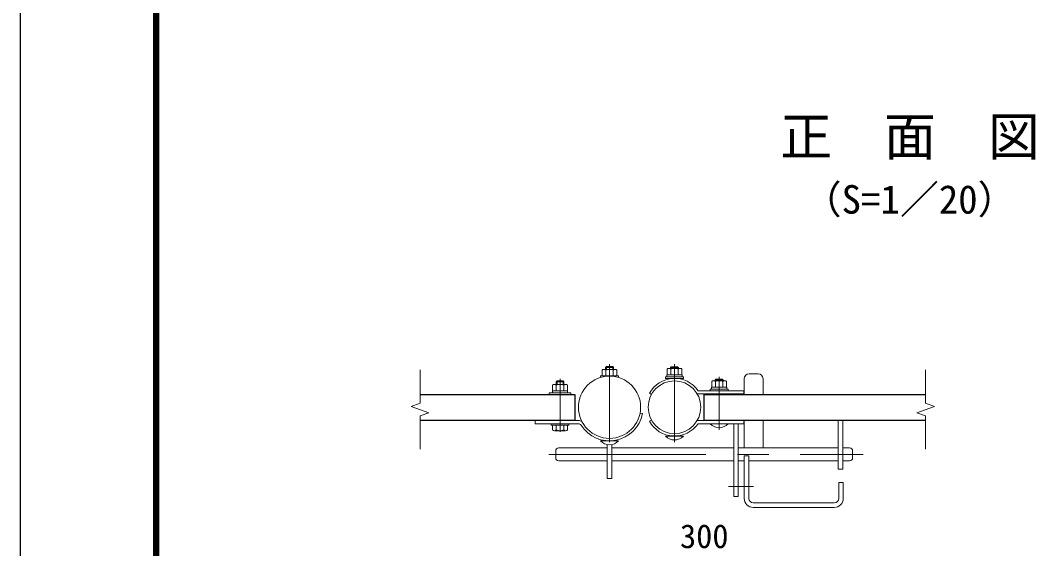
# Model space of a CAD drawing. Units: millimetres, scale not verified. Extents: x -4199 to 4201, y -2969 to 2971.
# Drawn here: x -4199 to -2137, y -1859 to -792 of the extents above; entities that cross this region are included whole.
import ezdxf
from ezdxf.enums import TextEntityAlignment as Align

# ---------------------------------------------------------------- set-up
doc = ezdxf.new("R2010")
doc.units = ezdxf.units.MM
doc.header["$LTSCALE"] = 10
doc.linetypes.add('USER1', pattern=[50.8, 31.75, -6.35, 6.35, -6.35])
for name, color, linetype, lineweight in [('0-0_D-STR1', 1, 'Continuous', 25), ('0-1_D-STR3', 3, 'Continuous', 13), ('0-2_D-BMK', 2, 'USER1', 13), ('0-3_D-STR-DIM', 7, 'Continuous', 13), ('0-A_D-TTL-TXT', 7, 'Continuous', 25), ('0-C_D-TTL', 2, 'Continuous', 25)]:
    doc.layers.add(name, color=color, linetype=linetype, lineweight=lineweight)
doc.styles.add('ＭＳ ゴシック', font='')
doc.styles.get('ＭＳ ゴシック').set_extended_font_data('MS Gothic')

msp = doc.modelspace()

# ---------------------------------------------------------------- linework, layer by layer
at = {"layer": '0-0_D-STR1'}
for p, q in [((-3391.66, -1547.43), (-3078.71, -1547.43)), ((-3078.71, -1547.43), (-3078.71, -1599.43)), ((-2817.11, -1599.43), (-2817.11, -1547.43)), ((-2817.11, -1547.43), (-2369.85, -1547.43)), ((-3391.66, -1599.43), (-3078.71, -1599.43)), ((-2817.11, -1599.43), (-2369.85, -1599.43))]:
    msp.add_line(p, q, dxfattribs=at)
at = {"layer": '0-1_D-STR3'}
for p, q in [((-3023.71, -1509.99), (-3023.71, -1498.39)), ((-3020.26, -1496.99), (-2997.17, -1496.99)), ((-3016.71, -1492.93), (-3015.11, -1491.33)), ((-3016.71, -1496.99), (-3016.71, -1492.93)), ((-3016.21, -1509.99), (-3016.21, -1498.39)), ((-3015.11, -1491.33), (-3002.31, -1491.33)), ((-3015.11, -1496.99), (-3015.11, -1491.33)), ((-3002.31, -1496.99), (-3002.31, -1491.33)), ((-3001.21, -1509.99), (-3001.21, -1498.39)), ((-3000.71, -1496.99), (-3000.71, -1492.93)), ((-2993.71, -1509.99), (-2993.71, -1498.39)), ((-2892.41, -1508.03), (-2892.41, -1496.43)), ((-2888.96, -1495.03), (-2865.87, -1495.03)), ((-2885.41, -1493.23), (-2883.81, -1491.63)), ((-2885.41, -1495.03), (-2885.41, -1493.23)), ((-2884.91, -1508.03), (-2884.91, -1496.43)), ((-2883.81, -1491.63), (-2871.01, -1491.63)), ((-2883.81, -1495.03), (-2883.81, -1491.63)), ((-2871.01, -1495.03), (-2871.01, -1491.63)), ((-2869.91, -1508.03), (-2869.91, -1496.43)), ((-2869.41, -1495.03), (-2869.41, -1493.23)), ((-2862.41, -1508.03), (-2862.41, -1496.43)), ((-3116.71, -1522.03), (-3114.71, -1520.03)), ((-3116.71, -1527.23), (-3116.71, -1522.03)), ((-3114.71, -1527.23), (-3114.71, -1520.03)), ((-3114.71, -1520.03), (-3102.71, -1520.03)), ((-3102.71, -1527.23), (-3102.71, -1520.03)), ((-3100.71, -1527.23), (-3100.71, -1522.03)), ((-3023.71, -1509.99), (-2993.71, -1509.99)), ((-2862.01, -1508.03), (-2892.81, -1508.03)), ((-2892.81, -1512.03), (-2892.81, -1508.03)), ((-2862.01, -1512.03), (-2892.81, -1512.03)), ((-2892.41, -1508.03), (-2862.41, -1508.03)), ((-2862.01, -1512.03), (-2862.01, -1508.03)), ((-2802.11, -1532.83), (-2802.11, -1521.23)), ((-2798.66, -1519.83), (-2775.57, -1519.83)), ((-2795.11, -1518.43), (-2793.51, -1516.83)), ((-2795.11, -1519.83), (-2795.11, -1518.43)), ((-2794.61, -1532.83), (-2794.61, -1521.23)), ((-2793.51, -1516.83), (-2780.71, -1516.83)), ((-2793.51, -1519.83), (-2793.51, -1516.83)), ((-2780.71, -1519.83), (-2780.71, -1516.83)), ((-2779.61, -1532.83), (-2779.61, -1521.23)), ((-2779.11, -1519.83), (-2779.11, -1518.43)), ((-2772.11, -1532.83), (-2772.11, -1521.23)), ((-2736.41, -1515.83), (-2736.41, -1546.43)), ((-2726.41, -1505.83), (-2708.41, -1505.83)), ((-2698.41, -1515.83), (-2698.41, -1547.43)), ((-3086.71, -1544.23), (-3130.71, -1544.23)), ((-3130.71, -1547.43), (-3130.71, -1544.23)), ((-3130.71, -1547.43), (-3130.71, -1544.23)), ((-3093.31, -1540.23), (-3124.11, -1540.23)), ((-3124.11, -1544.23), (-3124.11, -1540.23)), ((-3093.31, -1544.23), (-3124.11, -1544.23)), ((-3123.71, -1540.23), (-3123.71, -1528.63)), ((-3123.71, -1540.23), (-3093.71, -1540.23)), ((-3120.26, -1527.23), (-3097.17, -1527.23)), ((-3116.21, -1540.23), (-3116.21, -1528.63)), ((-3101.21, -1540.23), (-3101.21, -1528.63)), ((-3093.71, -1540.23), (-3093.71, -1528.63)), ((-3093.31, -1544.23), (-3093.31, -1540.23)), ((-3086.71, -1547.43), (-3086.71, -1544.23)), ((-3086.71, -1547.43), (-3086.71, -1544.23)), ((-2928.21, -1545.03), (-2923.84, -1547.47)), ((-2829.74, -1540.03), (-2737.11, -1540.03)), ((-2771.71, -1532.83), (-2802.51, -1532.83)), ((-2802.51, -1536.83), (-2802.51, -1532.83)), ((-2771.71, -1536.83), (-2802.51, -1536.83)), ((-2802.11, -1532.83), (-2772.11, -1532.83)), ((-2771.71, -1536.83), (-2771.71, -1532.83)), ((-2737.11, -1540.03), (-2737.11, -1546.43)), ((-3086.71, -1547.43), (-3130.71, -1547.43)), ((-2831.57, -1546.43), (-2737.11, -1546.43)), ((-2946.95, -1585.39), (-2942.04, -1586.34)), ((-3158.71, -1606.83), (-3158.71, -1600.43)), ((-3071.45, -1600.43), (-3158.71, -1600.43)), ((-3071.45, -1606.83), (-3158.71, -1606.83)), ((-3126.71, -1606.83), (-3126.71, -1610.03)), ((-3123.71, -1600.43), (-3123.71, -1599.43)), ((-3123.71, -1600.43), (-3093.71, -1600.43)), ((-3116.21, -1600.43), (-3116.21, -1599.43)), ((-3101.21, -1600.43), (-3101.21, -1599.43)), ((-3093.71, -1600.43), (-3093.71, -1599.43)), ((-2928.21, -1601.83), (-2923.84, -1599.39)), ((-2831.57, -1600.43), (-2737.11, -1600.43)), ((-2829.74, -1606.83), (-2737.11, -1606.83)), ((-2805.11, -1606.83), (-2769.11, -1606.83)), ((-2798.41, -1600.03), (-2797.37, -1599.43)), ((-2775.81, -1600.03), (-2776.85, -1599.43)), ((-2748.41, -1606.83), (-2748.41, -1753.83)), ((-2737.11, -1606.83), (-2737.11, -1600.43)), ((-2736.41, -1599.43), (-2736.41, -1655.83)), ((-2698.41, -1599.43), (-2698.41, -1655.83)), ((-2546.41, -1599.43), (-2546.41, -1698.83)), ((-2537.41, -1599.43), (-2537.41, -1698.83)), ((-3126.71, -1610.03), (-3090.71, -1610.03)), ((-3123.71, -1618.87), (-3123.71, -1610.03)), ((-3123.71, -1610.03), (-3093.71, -1610.03)), ((-3119.97, -1621.03), (-3097.45, -1621.03)), ((-3116.22, -1618.87), (-3116.22, -1610.03)), ((-3101.19, -1618.87), (-3101.19, -1610.03)), ((-3093.71, -1618.87), (-3093.71, -1610.03)), ((-3026.71, -1641.33), (-2990.71, -1641.33)), ((-3020.01, -1641.33), (-3020.01, -1640.38)), ((-3013.31, -1648.89), (-3013.31, -1717.69)), ((-3004.11, -1648.89), (-3004.11, -1717.69)), ((-2997.41, -1641.33), (-2997.41, -1640.38)), ((-2895.41, -1631.63), (-2859.41, -1631.63)), ((-2888.71, -1631.63), (-2888.71, -1630.52)), ((-2866.11, -1631.63), (-2866.11, -1630.52)), ((-3117.41, -1661.83), (-3117.41, -1675.83)), ((-3111.41, -1655.83), (-3013.31, -1655.83)), ((-3004.11, -1655.83), (-2757.41, -1655.83)), ((-2748.41, -1655.83), (-2546.41, -1655.83)), ((-2537.41, -1655.83), (-2523.41, -1655.83)), ((-2517.41, -1661.83), (-2517.41, -1675.83)), ((-3111.41, -1681.83), (-3013.31, -1681.83)), ((-3004.11, -1681.83), (-2757.41, -1681.83)), ((-2748.41, -1681.83), (-2736.41, -1681.83)), ((-2736.41, -1671.83), (-2736.41, -1757.83)), ((-2736.41, -1671.83), (-2727.41, -1671.83)), ((-2727.41, -1671.83), (-2727.41, -1757.83)), ((-2727.41, -1681.83), (-2546.41, -1681.83)), ((-2537.41, -1681.83), (-2523.41, -1681.83)), ((-2546.41, -1698.83), (-2537.41, -1698.83)), ((-3004.11, -1717.69), (-3013.31, -1717.69)), ((-2545.41, -1725.83), (-2545.41, -1757.83)), ((-2545.41, -1725.83), (-2536.41, -1725.83)), ((-2536.41, -1725.83), (-2536.41, -1757.83)), ((-2718.41, -1766.83), (-2554.41, -1766.83)), ((-2718.41, -1775.83), (-2554.41, -1775.83))]:
    msp.add_line(p, q, dxfattribs=at)
for points in [[(-3016.71, -1492.93), (-3000.71, -1492.93), (-3002.31, -1491.33)], [(-2885.41, -1493.23), (-2869.41, -1493.23), (-2871.01, -1491.63)], [(-3116.71, -1522.03), (-3100.71, -1522.03), (-3102.71, -1520.03)], [(-2990.71, -1513.16), (-2990.71, -1509.99), (-3026.71, -1509.99), (-3026.71, -1513.16)], [(-2795.11, -1518.43), (-2779.11, -1518.43), (-2780.71, -1516.83)], [(-3126.71, -1606.83), (-3090.71, -1606.83), (-3090.71, -1610.03)], [(-2757.41, -1606.83), (-2757.41, -1753.83), (-2748.41, -1753.83)]]:
    msp.add_lwpolyline(points, dxfattribs=at)
for points in [[(-2895.41, -1512.03), (-2895.41, -1515.23), (-2859.41, -1515.23), (-2859.41, -1512.03)], [(-2805.11, -1536.83), (-2805.11, -1540.03), (-2769.11, -1540.03), (-2769.11, -1536.83)]]:
    msp.add_lwpolyline(points, close=True, dxfattribs=at)
for centre, radius in [((-3008.71, -1573.43), 62.9), ((-2877.41, -1573.43), 53.2)]:
    msp.add_circle(centre, radius, dxfattribs=at)
for centre, radius, start, end in [((-3019.96, -1502.68), 5.7, 48.83491, 131.16509), ((-3008.71, -1517.78), 20.79, 68.85295, 111.14705), ((-2997.46, -1502.68), 5.7, 48.86505, 131.13495), ((-2888.66, -1500.72), 5.7, 48.83491, 131.16509), ((-2877.41, -1515.82), 20.79, 68.85295, 111.14705), ((-2866.16, -1500.72), 5.7, 48.86505, 131.13495), ((-2877.41, -1573.43), 58.2, 35.02146, 150.7918), ((-2798.36, -1525.52), 5.7, 48.83491, 131.16509), ((-2787.11, -1540.62), 20.79, 68.85295, 111.14705), ((-2775.86, -1525.52), 5.7, 48.86505, 131.13495), ((-2726.41, -1515.83), 10, 90, 180), ((-2708.41, -1515.83), 10, 0, 90), ((-3119.96, -1532.92), 5.7, 48.83491, 131.16509), ((-3108.71, -1548.02), 20.79, 68.85295, 111.14705), ((-3097.46, -1532.92), 5.7, 48.86505, 131.13495), ((-3008.71, -1573.43), 67.9, 212.38911, 349.04288), ((-3071.45, -1613.23), 12.8, 57.09885, 90), ((-3071.45, -1613.23), 6.4, 32.38911, 90), ((-2877.41, -1573.43), 58.2, 209.2082, 324.97854), ((-2787.11, -1590.58), 24.25, 222.07502, 317.92498), ((-2792.76, -1612.73), 13.9, 106.90112, 113.9872), ((-2792.76, -1612.73), 13.9, 66.0128, 73.09888), ((-2781.46, -1612.83), 13.99, 106.71589, 113.81332), ((-2781.46, -1612.83), 13.99, 66.18668, 73.28411), ((-3119.97, -1616.71), 4.32, 210, 330), ((-3108.71, -1606.87), 14.16, 237.93138, 302.06862), ((-3097.45, -1616.71), 4.32, 210, 330), ((-3008.71, -1625.08), 24.25, 222.07502, 317.92498), ((-2877.41, -1615.38), 24.25, 222.07502, 317.92498), ((-3111.41, -1661.83), 6, 90, 180), ((-2523.41, -1661.83), 6, 0, 90), ((-3111.41, -1675.83), 6, 180, 270), ((-2523.41, -1675.83), 6, 270, 0), ((-2718.41, -1757.83), 18, 180, 270), ((-2718.41, -1757.83), 9, 180, 270), ((-2554.41, -1757.83), 9, 270, 0), ((-2554.41, -1757.83), 18, 270, 0)]:
    msp.add_arc(centre, radius, start, end, dxfattribs=at)
at = {"layer": '0-2_D-BMK'}
for p, q in [((-3008.71, -1643.97), (-3008.71, -1486.6)), ((-3008.71, -1510.53), (-3008.71, -1496.3)), ((-2877.41, -1643.97), (-2877.41, -1486.6)), ((-3108.71, -1623.37), (-3108.71, -1516)), ((-2787.11, -1619.17), (-2787.11, -1511.8)), ((-3131.34, -1668.83), (-2496.02, -1668.83)), ((-2768.26, -1733.83), (-2717.98, -1733.83))]:
    msp.add_line(p, q, dxfattribs=at)
at = {"layer": '0-3_D-STR-DIM'}
for p, q in [((-3391.66, -1565.37), (-3391.66, -1498.2)), ((-2369.85, -1565.37), (-2369.85, -1498.2)), ((-3409.28, -1571.79), (-3391.66, -1565.37)), ((-2352.23, -1571.79), (-2369.85, -1565.37)), ((-3374.04, -1584.61), (-3409.28, -1571.79)), ((-3391.66, -1591.03), (-3374.04, -1584.61)), ((-2387.47, -1584.61), (-2352.23, -1571.79)), ((-2369.85, -1591.03), (-2387.47, -1584.61)), ((-3391.66, -1658.2), (-3391.66, -1591.03)), ((-2369.85, -1658.2), (-2369.85, -1591.03))]:
    msp.add_line(p, q, dxfattribs=at)
at = {"layer": '0-C_D-TTL'}
for points in [[(-4199.32, 2970.57), (4200.68, 2970.57), (4200.68, -2969.43), (-4199.32, -2969.43)], [(-3929.32, 2750.57), (3930.68, 2750.57), (3930.68, -2749.43), (-3929.32, -2749.43)], [(-3926.82, 2748.07), (3928.18, 2748.07), (3928.18, -2746.93), (-3926.82, -2746.93)], [(-3924.32, 2745.57), (3925.68, 2745.57), (3925.68, -2744.43), (-3924.32, -2744.43)], [(-3921.82, 2743.07), (3923.18, 2743.07), (3923.18, -2741.93), (-3921.82, -2741.93)], [(-3919.32, 2740.57), (3920.68, 2740.57), (3920.68, -2739.43), (-3919.32, -2739.43)]]:
    msp.add_lwpolyline(points, close=True, dxfattribs=at)

# ---------------------------------------------------------------- texts
at = {"layer": '0-3_D-STR-DIM', "style": 'ＭＳ ゴシック'}
msp.add_text('300', height=48.09, dxfattribs=at).set_placement((-2866.28, -1872.5), align=Align.BOTTOM_LEFT)
at = {"layer": '0-A_D-TTL-TXT', "style": 'ＭＳ ゴシック'}
for s, height, p in [('正\u3000面\u3000図', 76.98, (-2663.86, -1088.28)), ('（S=1／20）', 57.7, (-2618.38, -1199.71))]:
    msp.add_text(s, height=height, dxfattribs=at).set_placement(p, align=Align.BOTTOM_LEFT)

doc.saveas('drawing.dxf')
